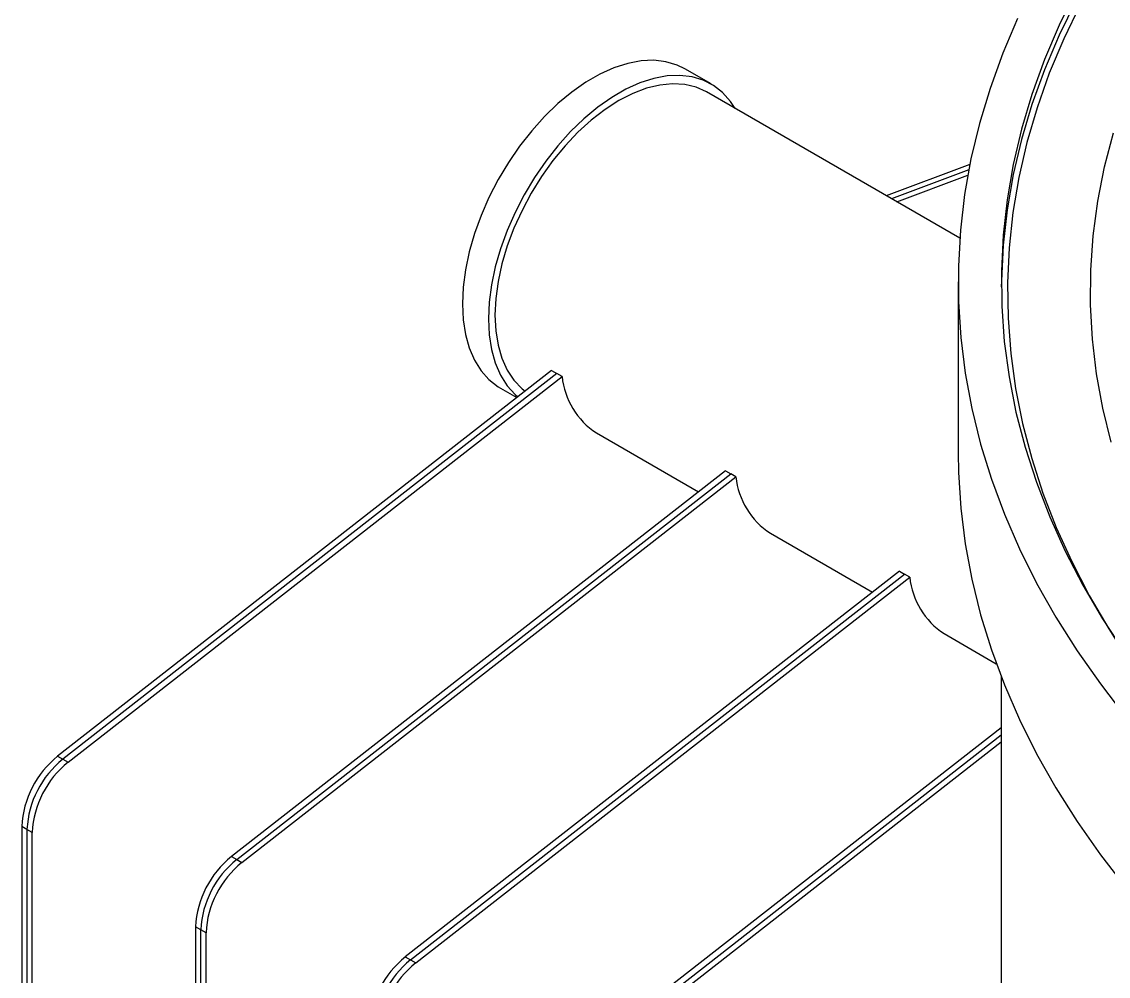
# Model space of a CAD drawing. Header units: millimetres. Extents: x 0 to 6631, y 0 to 4689.
# Drawn here: x 4059 to 4235.7, y 3729.7 to 3885 of the extents above; entities that cross this region are included whole.
import ezdxf

# ---------------------------------------------------------------- set-up
doc = ezdxf.new("R2010")
doc.units = ezdxf.units.MM
doc.header["$LTSCALE"] = 13
doc.layers.add('几何体', color=7, linetype='Continuous')

msp = doc.modelspace()

# ---------------------------------------------------------------- linework, layer by layer
at = {"layer": '几何体'}
for p, q in [((4171.11, 3874.86), (4166.87, 3877.31)), ((4211.59, 3849.76), (4170.36, 3873.56)), ((4213.22, 3861.74), (4199.63, 3856.66)), ((4213.05, 3860.87), (4200.48, 3856.17)), ((4201.33, 3855.68), (4212.89, 3860)), ((4211.33, 3842.67), (4211.33, 3814.91)), ((4145.18, 3828.23), (4064.8, 3765.47)), ((4146.03, 3827.74), (4065.65, 3764.98)), ((4145.18, 3828.23), (4146.03, 3827.74)), ((4146.87, 3827.25), (4146.03, 3827.74)), ((4066.5, 3764.49), (4146.87, 3827.25)), ((4136.87, 3825.34), (4139.52, 3823.81)), ((4152.47, 3818.07), (4169.08, 3808.48)), ((4173.46, 3811.91), (4093.09, 3749.14)), ((4173.46, 3811.91), (4174.31, 3811.42)), ((4093.93, 3748.65), (4174.31, 3811.42)), ((4094.78, 3748.16), (4175.16, 3810.93)), ((4175.16, 3810.93), (4174.31, 3811.42)), ((4180.76, 3801.74), (4197.36, 3792.15)), ((4201.75, 3795.58), (4121.37, 3732.81)), ((4201.75, 3795.58), (4202.59, 3795.09)), ((4122.22, 3732.32), (4202.59, 3795.09)), ((4123.07, 3731.83), (4203.44, 3794.6)), ((4203.44, 3794.6), (4202.59, 3795.09)), ((4209.04, 3785.41), (4217.53, 3780.51)), ((4218.33, 3778.38), (4218.33, 3726.57)), ((4218.33, 3770.11), (4149.65, 3716.48)), ((4150.5, 3715.99), (4218.33, 3768.96)), ((4151.35, 3715.5), (4218.33, 3767.81)), ((4064.8, 3765.47), (4065.65, 3764.98)), ((4065.65, 3764.98), (4066.5, 3764.49)), ((4059.81, 3753.56), (4058.96, 3754.05)), ((4058.96, 3754.05), (4058.96, 3157.72)), ((4059.81, 3753.56), (4059.81, 3157.23)), ((4060.65, 3753.07), (4059.81, 3753.56)), ((4060.65, 3156.74), (4060.65, 3753.07)), ((4093.09, 3749.14), (4093.93, 3748.65)), ((4093.93, 3748.65), (4094.78, 3748.16)), ((4088.09, 3737.23), (4087.24, 3737.72)), ((4087.24, 3737.72), (4087.24, 3141.39)), ((4088.94, 3736.74), (4088.09, 3737.23)), ((4088.09, 3140.9), (4088.09, 3737.23)), ((4088.94, 3140.41), (4088.94, 3736.74)), ((4121.37, 3732.81), (4122.22, 3732.32)), ((4122.22, 3732.32), (4123.07, 3731.83))]:
    msp.add_line(p, q, dxfattribs=at)
at = {"layer": '几何体', "flags": 128}
for points in [[(4230.47, 3889.96), (4227.74, 3884.41), (4225.35, 3878.81), (4223.31, 3873.15), (4221.61, 3867.47), (4220.27, 3861.75), (4219.27, 3856), (4218.63, 3850.24), (4218.35, 3844.47), (4218.41, 3838.7), (4218.83, 3832.93), (4219.61, 3827.18), (4220.73, 3821.44), (4222.21, 3815.73), (4224.04, 3810.06), (4226.21, 3804.42), (4228.73, 3798.84), (4231.58, 3793.3), (4234.78, 3787.83), (4238.31, 3782.43)], [(4230.47, 3888.33), (4227.74, 3882.78), (4225.35, 3877.17), (4223.31, 3871.52), (4221.61, 3865.83), (4220.27, 3860.11), (4219.27, 3854.37), (4218.63, 3848.61), (4218.35, 3842.84), (4218.33, 3841.85)], [(4231.18, 3887.7), (4228.5, 3882.17), (4226.15, 3876.6), (4224.15, 3870.98), (4222.49, 3865.33), (4221.18, 3859.64), (4220.22, 3853.93), (4219.6, 3848.21), (4219.34, 3842.47), (4219.43, 3836.74), (4219.87, 3831.01), (4220.65, 3825.29), (4221.79, 3819.59), (4223.28, 3813.92), (4225.11, 3808.28), (4227.28, 3802.68), (4229.8, 3797.13), (4232.65, 3791.64), (4235.84, 3786.21), (4237.04, 3784.31)], [(4220.99, 3885.49), (4218.58, 3879.84), (4216.51, 3874.14), (4214.78, 3868.41), (4213.4, 3862.65), (4212.37, 3856.86), (4211.69, 3851.05), (4211.36, 3845.24), (4211.38, 3839.42), (4211.76, 3833.61), (4212.48, 3827.8), (4213.55, 3822.02), (4214.97, 3816.26), (4216.73, 3810.53), (4218.84, 3804.84), (4221.3, 3799.2), (4224.09, 3793.61), (4227.21, 3788.07), (4230.67, 3782.61), (4234.46, 3777.22), (4238.56, 3771.9)], [(4166.87, 3877.31), (4165.6, 3877.92), (4163.78, 3878.47), (4161.81, 3878.7), (4159.72, 3878.61), (4157.55, 3878.2), (4155.3, 3877.48), (4153.02, 3876.45), (4150.72, 3875.12), (4148.44, 3873.52), (4146.2, 3871.65), (4144.02, 3869.55), (4141.94, 3867.23), (4139.97, 3864.73), (4138.14, 3862.07), (4136.47, 3859.28), (4134.98, 3856.4), (4133.69, 3853.46), (4132.62, 3850.5), (4131.77, 3847.54), (4131.15, 3844.63), (4130.78, 3841.8), (4130.66, 3839.08), (4130.78, 3836.5), (4131.15, 3834.1), (4131.77, 3831.9), (4132.62, 3829.92), (4133.69, 3828.2), (4134.98, 3826.75), (4136.47, 3825.59), (4136.87, 3825.34)], [(4175.05, 3870.85), (4174.29, 3872), (4173, 3873.45), (4171.52, 3874.61), (4169.85, 3875.47), (4168.02, 3876.02), (4166.05, 3876.25), (4163.97, 3876.16), (4161.79, 3875.75), (4159.55, 3875.03), (4157.26, 3874), (4154.97, 3872.67), (4152.68, 3871.07), (4150.44, 3869.2), (4148.26, 3867.1), (4146.18, 3864.78), (4144.21, 3862.28), (4142.38, 3859.62), (4140.71, 3856.83), (4139.23, 3853.95), (4137.94, 3851.01), (4136.86, 3848.05), (4136.01, 3845.09), (4135.4, 3842.18), (4135.03, 3839.35), (4134.9, 3836.63), (4135.03, 3834.05), (4135.4, 3831.65), (4136.01, 3829.45), (4136.86, 3827.47), (4137.94, 3825.75), (4139.23, 3824.3), (4139.65, 3823.92)], [(4170.36, 3873.56), (4168.68, 3874.32), (4166.84, 3874.77), (4164.86, 3874.89), (4162.77, 3874.68), (4160.6, 3874.15), (4158.37, 3873.3), (4156.11, 3872.15), (4153.86, 3870.7), (4151.63, 3868.97), (4149.46, 3867), (4147.37, 3864.79), (4145.39, 3862.39), (4143.55, 3859.82), (4141.86, 3857.1), (4140.36, 3854.29), (4139.05, 3851.41), (4137.96, 3848.49), (4137.09, 3845.58), (4136.47, 3842.71), (4136.09, 3839.92), (4135.96, 3837.24), (4136.09, 3834.71), (4136.47, 3832.35), (4137.09, 3830.21), (4137.96, 3828.3), (4139.05, 3826.64), (4140.36, 3825.27), (4140.86, 3824.86)], [(4236.2, 3816.56), (4234.84, 3822.12), (4233.83, 3827.71), (4233.16, 3833.32), (4232.85, 3838.93), (4232.9, 3844.55), (4233.3, 3850.16), (4234.05, 3855.77), (4235.15, 3861.35), (4236.6, 3866.9)], [(4211.33, 3814.91), (4211.38, 3811.66), (4211.76, 3805.84), (4212.48, 3800.04), (4213.55, 3794.26), (4214.97, 3788.5), (4216.73, 3782.77), (4218.84, 3777.08), (4221.3, 3771.43), (4224.09, 3765.84), (4227.21, 3760.31), (4230.67, 3754.85), (4234.46, 3749.45), (4238.56, 3744.14)]]:
    msp.add_lwpolyline(points, dxfattribs=at)
at = {"layer": '几何体'}
for centre, radius, start, end in [((4159.24, 3828.49), 12.43, 185.7269, 236.9952), ((4187.53, 3812.17), 12.43, 185.7269, 236.9952), ((4215.81, 3795.84), 12.43, 185.7269, 236.9952), ((4074.58, 3753.26), 15.64, 128.6908, 177.0927), ((4075.43, 3752.77), 15.64, 128.6908, 177.0927), ((4076.28, 3752.28), 15.64, 128.6908, 177.0927), ((4102.86, 3736.93), 15.64, 128.6908, 177.0927), ((4103.71, 3736.44), 15.64, 128.6908, 177.0927), ((4104.56, 3735.95), 15.64, 128.6908, 177.0927), ((4131.15, 3720.6), 15.64, 128.6908, 177.0927), ((4132, 3720.11), 15.64, 128.6908, 177.0927), ((4132.84, 3719.62), 15.64, 128.6908, 177.0927)]:
    msp.add_arc(centre, radius, start, end, dxfattribs=at)

doc.saveas('drawing.dxf')
